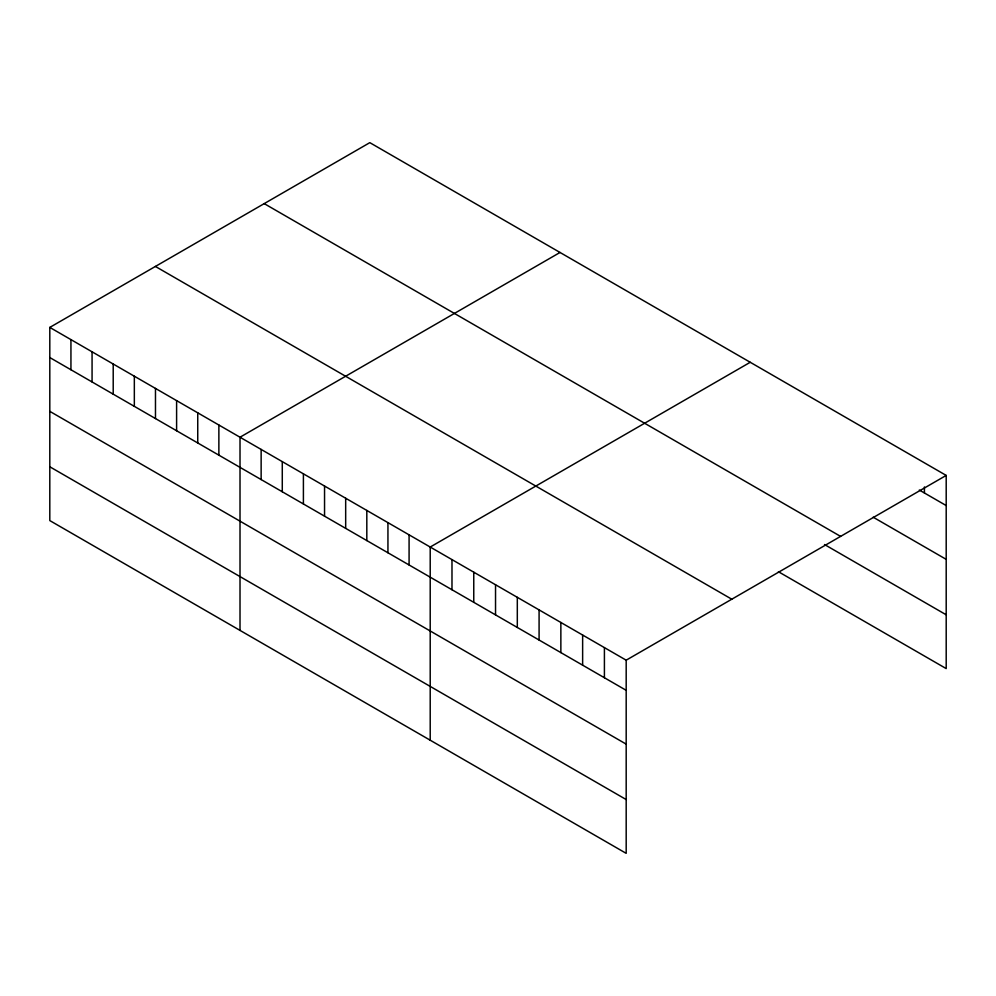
<?xml version="1.0" encoding="UTF-8"?>
<svg xmlns="http://www.w3.org/2000/svg" width="996" height="996" viewBox="0 0 996 996"><rect width="100%" height="100%" fill="white"/><g stroke="black" fill="none" stroke-linecap="round" stroke-linejoin="round"><path stroke-width="1.49" d="M49.8 327.41L626.185 660.186L626.185 853.348L49.8 520.584L49.8 327.41L369.815 142.652L946.2 475.416L946.2 668.59L778.411 571.716M560.026 252.461L240.011 437.219L240.011 630.393M750.225 362.283L430.21 547.041L430.21 740.215M626.185 660.186L946.2 475.416M919.308 490.032L946.2 505.557M873.193 517.21L946.2 559.354M264.214 203.62L840.599 536.396M824.514 544.538L946.2 614.793M155.401 266.442L731.786 599.206M49.8 357.552L626.185 690.315M49.8 411.348L626.185 744.124M49.8 466.775L626.185 799.551M924.425 486.957L924.425 492.983M604.41 647.612L604.41 677.741M582.635 635.037L582.635 665.179M560.86 622.463L560.86 652.604M539.085 609.901L539.085 640.03M517.31 597.326L517.31 627.455M495.535 584.752L495.535 614.893M473.76 572.177L473.76 602.319M451.985 559.615L451.985 589.744M409.082 534.84L409.082 564.969M387.942 522.639L387.942 552.768M366.814 510.438L366.814 540.567M345.674 498.237L345.674 528.366M324.547 486.036L324.547 516.165M303.406 473.835L303.406 503.964M282.279 461.634L282.279 491.763M261.139 449.42L261.139 479.562M218.871 425.018L218.871 455.16M197.743 412.817L197.743 442.959M176.603 400.616L176.603 430.758M155.476 388.415L155.476 418.557M134.336 376.214L134.336 406.356M113.208 364.013L113.208 394.155M92.068 351.812L92.068 381.954M70.94 339.611L70.94 369.753"/></g></svg>
